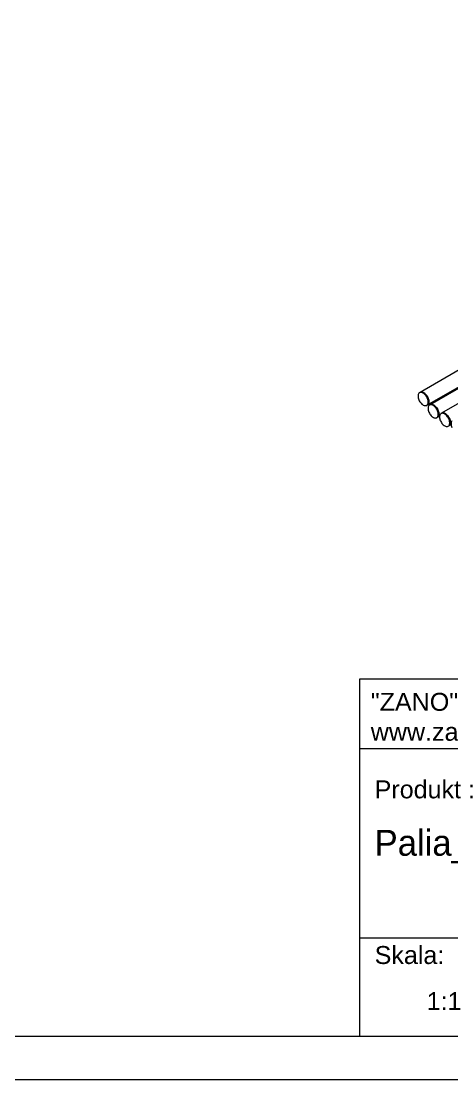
# Model space of a CAD drawing. Header units: millimetres. Extents: x -207 to 5733, y -3575 to 625.
# Drawn here: x 2763 to 3762, y -3575 to -1122 of the extents above; entities that cross this region are included whole.
import ezdxf

# ---------------------------------------------------------------- set-up
doc = ezdxf.new("R2010")
doc.units = ezdxf.units.MM
doc.layers.add('tabelka', color=155, linetype='Continuous')

# ---------------------------------------------------------------- blocks, each defined once
blk = doc.blocks.new('zano')
at = {"layer": 'Defpoints', "lineweight": 5}
for points in [[(6270.2, 3716.2), (6270.2, 3707.4), (6434.8, 3707.4), (6270.2, 3558.4), (6452.4, 3558.4), (6617.9, 3708.2), (6617.9, 3558.4), (6628.6, 3558.4), (6628.6, 3716.2), (6610.7, 3716.2), (6446.1, 3567.2), (6295.4, 3567.2), (6459.9, 3716.2), (6270.2, 3716.2), (6270.2, 3707.4)], [(6270.2, 3554.4), (6286.2, 3554.4), (6441.7, 3405.6), (6441.7, 3554.4), (6452.4, 3554.4), (6452.4, 3380.5), (6281, 3544.6), (6281, 3380.5), (6270.2, 3380.5)]]:
    blk.add_hatch(color=251, dxfattribs=at).paths.add_polyline_path(points)
h = blk.add_hatch(color=251, dxfattribs=at)
h.paths.add_polyline_path([(6454.7, 3467.4, 1), (6628.6, 3467.4, 1)])
h.paths.add_polyline_path([(6617.9, 3467.4, -1), (6465.4, 3467.4, -1)], flags=16)
at = {"layer": 'Defpoints', "color": 251, "lineweight": 5}
blk.add_lwpolyline([(6434.8, 3707.4), (6270.2, 3558.4), (6452.4, 3558.4), (6617.9, 3708.2), (6617.9, 3558.4), (6628.6, 3558.4), (6628.6, 3716.2), (6610.7, 3716.2), (6446.1, 3567.2), (6295.4, 3567.2), (6459.9, 3716.2), (6270.2, 3716.2), (6270.2, 3707.4), (6432.1, 3707.4)], dxfattribs=at)
for points in [[(6270.2, 3716.2), (6270.2, 3707.4), (6434.8, 3707.4), (6270.2, 3558.4), (6452.4, 3558.4), (6617.9, 3708.2), (6617.9, 3558.4), (6628.6, 3558.4), (6628.6, 3716.2), (6610.7, 3716.2), (6446.1, 3567.2), (6295.4, 3567.2), (6459.9, 3716.2), (6270.2, 3716.2), (6270.2, 3707.4)], [(6270.2, 3554.4), (6286.2, 3554.4), (6441.7, 3405.6), (6441.7, 3554.4), (6452.4, 3554.4), (6452.4, 3380.5), (6281, 3544.6), (6281, 3380.5), (6270.2, 3380.5)]]:
    blk.add_lwpolyline(points, close=True, dxfattribs=at)
for radius in [87, 76.3]:
    blk.add_circle((6541.7, 3467.4), radius, dxfattribs=at)
blk = doc.blocks.new('TABELA')
at = {"layer": 'tabelka', "lineweight": 5}
for p, q in [((4587.4, 3929.4), (6672.4, 3929.4)), ((4587.4, 3767.6), (4587.4, 3929.4)), ((4587.4, 3929.4), (6672.4, 3929.4)), ((6226.5, 3767.6), (6226.5, 3329)), ((4587.4, 3329), (6672.4, 3329)), ((5001.6, 3329), (5001.6, 3100.4)), ((6226.5, 3329), (6226.5, 3100.4))]:
    blk.add_line(p, q, dxfattribs=at)
blk.add_lwpolyline([(4587.4, 3767.6), (6672.4, 3767.6), (6672.4, 3100.4), (4587.4, 3100.4)], close=True, dxfattribs=at)
blk.add_blockref('zano', (0, 0))
at = {"layer": 'tabelka', "lineweight": 5, "attachment_point": 1}
for s, insert, char_height, width in [('{\\fArial|b0|i0|c238|p34;"ZANO"  Mirosław Zarotyński ul. Lindego 7a  30-148 Kraków tel. 012 636 89 25\\Pwww.zano.pl  ,   biuro@zano.pl}', (4613, 3896.9), 41.595, 2040.38), ('{\\fArial|b0|i0|c238|p34;Produkt : }', (4622, 3694.1), 41.595, 265.273), ('{\\fCentury Gothic|b0|i0|c238|p34;Palia_02_438}', (4622, 3579.5), 60, 713.135), ('{\\fArial|b0|i0|c238|p34;Skala: }', (4622, 3310.3), 41.595, 191.675), ('{\\fArial|b0|i0|c238|p34;Masa :}', (6246.7, 3312.2), 41.595, 200.457), ('{\\fArial|b0|i0|c238|p34;1:1}', (4742.5, 3203.5), 41.595, 42.482), ('{\\fArial|b0|i0|c238|p34;63kg}', (6306.7, 3201.8), 41.595, 42.482)]:
    blk.add_mtext(s, dxfattribs=dict(at, insert=insert, char_height=char_height, width=width))
at = {"layer": 'tabelka', "color": 1, "lineweight": 5, "insert": (5038.9, 3308.9), "char_height": 30, "width": 1186.12, "attachment_point": 1}
blk.add_mtext('{\\fArial|b0|i0|c0|p34;Projekt i zawartość rysunku stanowi własność intelektualną firmy \\fArial|b0|i0|c238|p34; "Z A N O"   Mirosław Zarotyński\\fArial|b0|i1|c238|p34;\\P\\PAll rights reserved.}', dxfattribs=at)
blk = doc.blocks.new('izometria')
at = {"color": 7, "linetype": 'Continuous', "lineweight": 15}
for p, q in [((2309.6, 3431.5), (895.4, 2615.1)), ((912.2, 2585.9), (2326.5, 3402.3)), ((2332.9, 3402.9), (918.7, 2586.5)), ((2359.4, 3383.2), (945.2, 2566.8)), ((895.4, 2615.1), (894, 2614.3)), ((961.6, 2614.4), (961.7, 2614.3)), ((961.7, 2614.3), (962.9, 2612.5)), ((962.9, 2612.5), (963.2, 2612.2)), ((910.8, 2585.1), (912.2, 2585.9)), ((918.7, 2586.5), (917.3, 2585.7)), ((934.1, 2556.5), (935.5, 2557.3)), ((935.5, 2557.3), (940.4, 2560.1)), ((945.2, 2566.8), (943.8, 2566)), ((960.7, 2536.8), (962.1, 2537.6)), ((962.1, 2537.6), (967.3, 2540.6))]:
    blk.add_line(p, q, dxfattribs=at)
at = {"color": 7, "linetype": 'Continuous', "lineweight": 15, "flags": 128}
for points in [[(890.5, 2606.6), (890.6, 2604.5), (891, 2602.3), (891.6, 2600.1), (892.5, 2597.8), (893.5, 2595.6), (894.8, 2593.5), (896.2, 2591.5), (897.7, 2589.7), (899.4, 2588.1), (901.1, 2586.8), (902.8, 2585.7), (904.6, 2584.9), (906.2, 2584.5), (907.8, 2584.3), (909.3, 2584.5), (910.7, 2585), (911.8, 2585.8), (912.8, 2587), (913.5, 2588.4), (914, 2590), (914.3, 2591.8), (914.3, 2593.8), (914, 2596), (913.5, 2598.2), (912.8, 2600.4), (911.8, 2602.7), (910.7, 2604.8), (909.3, 2606.9), (907.8, 2608.8), (906.2, 2610.5), (904.6, 2612), (902.8, 2613.2), (901.1, 2614.1), (899.4, 2614.7), (897.7, 2615), (896.2, 2615), (894.8, 2614.7), (893.5, 2614), (892.5, 2613), (891.6, 2611.8), (891, 2610.2), (890.6, 2608.5), (890.5, 2606.6)], [(912.2, 2585.9), (913.2, 2586.7), (914.2, 2587.8), (914.9, 2589.2), (915.4, 2590.8), (915.7, 2592.6), (915.7, 2594.7), (915.4, 2596.8), (914.9, 2599), (914.2, 2601.2), (913.2, 2603.5), (912.1, 2605.6), (910.7, 2607.7), (909.3, 2609.6), (907.7, 2611.3), (906, 2612.8), (904.3, 2614), (902.5, 2614.9), (900.8, 2615.6), (899.2, 2615.9), (897.6, 2615.8), (896.2, 2615.5), (895.4, 2615.1)], [(895.4, 2615.1), (896.2, 2615.5), (897.6, 2615.8), (899.2, 2615.9), (900.8, 2615.6), (902.5, 2614.9), (904.3, 2614), (906, 2612.8), (907.7, 2611.3), (909.3, 2609.6), (910.7, 2607.7), (912.1, 2605.6), (913.2, 2603.5), (914.2, 2601.2), (914.9, 2599), (915.4, 2596.8), (915.7, 2594.7), (915.7, 2592.6), (915.4, 2590.8), (914.9, 2589.2), (914.2, 2587.8), (913.2, 2586.7), (912.2, 2585.9)], [(913.8, 2578), (913.9, 2575.9), (914.3, 2573.7), (914.9, 2571.5), (915.8, 2569.2), (916.8, 2567), (918.1, 2564.9), (919.5, 2562.9), (921, 2561.1), (922.7, 2559.5), (924.4, 2558.2), (926.1, 2557.1), (927.9, 2556.3), (929.5, 2555.8), (931.2, 2555.7), (932.6, 2555.9), (934, 2556.4), (935.1, 2557.2), (936.1, 2558.4), (936.8, 2559.7), (937.3, 2561.4), (937.6, 2563.2), (937.6, 2565.2), (937.3, 2567.4), (936.8, 2569.6), (936.1, 2571.8), (935.1, 2574.1), (934, 2576.2), (932.6, 2578.3), (931.2, 2580.2), (929.5, 2581.9), (927.9, 2583.4), (926.1, 2584.6), (924.4, 2585.5), (922.7, 2586.1), (921, 2586.4), (919.5, 2586.4), (918.1, 2586.1), (916.8, 2585.4), (915.8, 2584.4), (914.9, 2583.2), (914.3, 2581.6), (913.9, 2579.9), (913.8, 2578)], [(935.5, 2557.3), (936.5, 2558.1), (937.5, 2559.2), (938.2, 2560.6), (938.7, 2562.2), (939, 2564), (939, 2566), (938.7, 2568.2), (938.2, 2570.4), (937.5, 2572.6), (936.5, 2574.9), (935.4, 2577), (934, 2579.1), (932.6, 2581), (931, 2582.7), (929.3, 2584.2), (927.6, 2585.4), (925.8, 2586.3), (924.1, 2587), (922.5, 2587.3), (920.9, 2587.2), (919.5, 2586.9), (918.7, 2586.5)], [(918.7, 2586.5), (919.5, 2586.9), (920.9, 2587.2), (922.5, 2587.3), (924.1, 2587), (925.8, 2586.3), (927.6, 2585.4), (929.3, 2584.2), (931, 2582.7), (932.6, 2581), (934, 2579.1), (935.4, 2577), (936.5, 2574.9), (937.5, 2572.6), (938.2, 2570.4), (938.7, 2568.2), (939, 2566), (939, 2564), (938.7, 2562.2), (938.2, 2560.6), (937.5, 2559.2), (936.5, 2558.1), (935.5, 2557.3)], [(940.3, 2558.3), (940.4, 2556.2), (940.8, 2554), (941.4, 2551.8), (942.3, 2549.5), (943.4, 2547.3), (944.6, 2545.2), (946, 2543.2), (947.6, 2541.4), (949.2, 2539.8), (950.9, 2538.5), (952.7, 2537.4), (954.4, 2536.6), (956.1, 2536.1), (957.7, 2536), (959.2, 2536.2), (960.5, 2536.7), (961.7, 2537.5), (962.6, 2538.7), (963.4, 2540), (963.9, 2541.7), (964.1, 2543.5), (964.1, 2545.5), (963.9, 2547.7), (963.4, 2549.9), (962.6, 2552.1), (961.7, 2554.4), (960.5, 2556.5), (959.2, 2558.6), (957.7, 2560.5), (956.1, 2562.2), (954.4, 2563.7), (952.7, 2564.9), (950.9, 2565.8), (949.2, 2566.4), (947.6, 2566.7), (946, 2566.7), (944.6, 2566.4), (943.4, 2565.7), (942.3, 2564.7), (941.4, 2563.5), (940.8, 2561.9), (940.4, 2560.2), (940.3, 2558.3)], [(962.1, 2537.6), (963.1, 2538.3), (964, 2539.5), (964.8, 2540.9), (965.3, 2542.5), (965.5, 2544.3), (965.5, 2546.3), (965.3, 2548.5), (964.8, 2550.7), (964, 2552.9), (963.1, 2555.2), (961.9, 2557.3), (960.6, 2559.4), (959.1, 2561.3), (957.5, 2563), (955.8, 2564.5), (954.1, 2565.7), (952.3, 2566.6), (950.6, 2567.3), (949, 2567.6), (947.4, 2567.5), (946, 2567.2), (945.2, 2566.8)], [(945.2, 2566.8), (946, 2567.2), (947.4, 2567.5), (949, 2567.6), (950.6, 2567.3), (952.3, 2566.6), (954.1, 2565.7), (955.8, 2564.5), (957.5, 2563), (959.1, 2561.3), (960.6, 2559.4), (961.9, 2557.3), (963.1, 2555.2), (964, 2552.9), (964.8, 2550.7), (965.3, 2548.5), (965.5, 2546.3), (965.5, 2544.3), (965.3, 2542.5), (964.8, 2540.9), (964, 2539.5), (963.1, 2538.3), (962.1, 2537.6)], [(967.2, 2542.4), (967.3, 2540.4), (967.7, 2538.2), (968.3, 2535.9), (969.2, 2533.7)], [(969.2, 2548.9), (968.3, 2547.6), (967.7, 2546.1), (967.3, 2544.4), (967.2, 2542.4)]]:
    blk.add_lwpolyline(points, dxfattribs=at)

msp = doc.modelspace()

# ---------------------------------------------------------------- linework, layer by layer
at = {"layer": 'tabelka', "lineweight": 5}
for points in [[(-206.6, 625.2), (5733.4, 625.2), (5733.4, -3574.8), (-206.6, -3574.8)], [(-106.6, 525.2), (5633.4, 525.2), (5633.4, -3474.8), (-106.6, -3474.8)]]:
    msp.add_lwpolyline(points, close=True, dxfattribs=at)

# ---------------------------------------------------------------- block references
for name, p in [('izometria', (2793, -4597.3)), ('TABELA', (-1039, -6575.2))]:
    msp.add_blockref(name, p)

doc.saveas('drawing.dxf')
